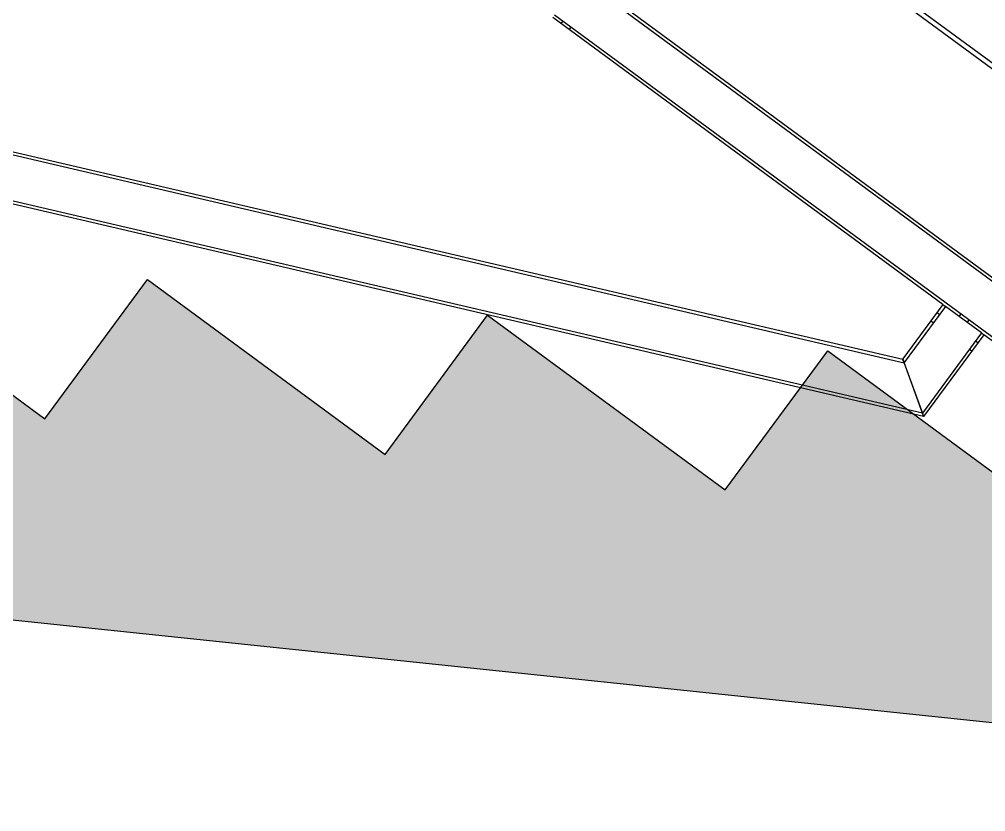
# Model space of a CAD drawing. Header units: millimetres. Extents: x 400392 to 401186, y 4543812 to 4544115.
# Drawn here: x 400766.839 to 400767.789, y 4544085.73 to 4544086.509 of the extents above; entities that cross this region are included whole.
import ezdxf

# ---------------------------------------------------------------- set-up
doc = ezdxf.new("R2010")
doc.units = ezdxf.units.MM
for name, color, linetype in [('görünüş prota', 4, 'Continuous'), ('kesit prota', 1, 'Continuous'), ('kesit tarama prota', 252, 'Continuous'), ('kiris prota', 6, 'Continuous')]:
    doc.layers.add(name, color=color, linetype=linetype)

# ---------------------------------------------------------------- blocks, each defined once
blk = doc.blocks.new('A$C750F51A7')
at = {"layer": 'görünüş prota', "color": 253, "lineweight": -2}
for p, q in [((177.266, -65.465), (194.541, -65.465)), ((252.216, -65.965), (156.466, -65.965)), ((256.766, -82.495), (151.666, -82.495)), ((256.766, -82.795), (151.666, -82.795)), ((256.766, -87.195), (151.666, -87.195)), ((152.666, -87.495), (152.666, -87.195)), ((153.666, -87.495), (153.666, -87.195)), ((201.266, -87.495), (201.266, -87.195)), ((202.266, -87.495), (202.266, -87.195)), ((199.291, -87.495), (151.666, -87.495)), ((199.291, -87.495), (199.291, -94.122)), ((199.291, -87.495), (199.591, -87.495)), ((199.591, -87.495), (199.591, -94.324)), ((203.991, -87.495), (199.591, -87.495)), ((203.991, -87.495), (203.991, -97.292)), ((203.991, -87.495), (204.291, -87.495)), ((256.766, -87.495), (204.291, -87.495)), ((204.291, -87.495), (204.291, -97.495)), ((199.591, -88.495), (199.291, -88.495)), ((204.291, -88.495), (203.991, -88.495)), ((199.591, -89.495), (199.291, -89.495)), ((204.291, -89.495), (203.991, -89.495)), ((199.336, -94.18), (86.771, -142.481)), ((199.633, -94.379), (86.83, -142.781)), ((199.291, -94.122), (199.591, -94.324)), ((199.633, -94.379), (199.336, -94.18)), ((203.991, -97.292), (199.591, -94.324)), ((199.633, -94.379), (203.994, -97.296)), ((203.994, -97.296), (87.706, -147.194)), ((204.291, -97.495), (87.766, -147.495)), ((203.991, -97.292), (204.291, -97.495)), ((204.291, -97.495), (203.994, -97.296))]:
    blk.add_line(p, q, dxfattribs=at)
blk = doc.blocks.new('K-K Kesiti')
at = {"layer": 'kesit tarama prota'}
h = blk.add_hatch(color=256, dxfattribs=at)
h.dxf.hatch_style = 1
h.paths.add_polyline_path([(401472.21856, 4543999.30714), (401469.1106, 4543999.30714), (401469.1106, 4544002.54714), (401468.61072, 4544002.54714), (401468.61035, 4544002.36014), (401468.32035, 4544002.36014), (401468.32035, 4544002.19014), (401468.03035, 4544002.19014), (401468.03035, 4544002.02014), (401467.74035, 4544002.02014), (401467.74035, 4544001.85014), (401467.45035, 4544001.85014), (401467.45035, 4544001.68014), (401467.16035, 4544001.68014), (401467.16035, 4544001.51014), (401466.87035, 4544001.51014), (401466.87035, 4544001.34014), (401466.58035, 4544001.34014), (401466.58035, 4544001.17014), (401466.29035, 4544001.17014), (401466.29035, 4544001.00014), (401466.00035, 4544001.00014), (401466.00035, 4544000.83014), (401465.71035, 4544000.83014), (401465.71035, 4544000.66014), (401465.42035, 4544000.66014), (401465.42035, 4544000.49014), (401465.13035, 4544000.49014), (401465.13035, 4544000.32014), (401464.84035, 4544000.32014), (401464.84035, 4544000.15014), (401464.55035, 4544000.15014), (401464.55035, 4543999.98014), (401464.26035, 4543999.98014), (401464.26035, 4543999.81014), (401463.97035, 4543999.81014), (401463.97035, 4543999.64014), (401460.73994, 4543999.64014), (401460.73994, 4543999.47014), (401460.44994, 4543999.47014), (401460.44994, 4543999.30014), (401460.15994, 4543999.30014), (401460.15994, 4543999.13014), (401459.86994, 4543999.13014), (401459.86994, 4543998.96014), (401459.57994, 4543998.96014), (401459.57994, 4543998.79014), (401459.28994, 4543998.79014), (401459.28994, 4543998.62014), (401458.99994, 4543998.62014), (401458.99994, 4543998.45014), (401455.92994, 4543998.45014), (401455.92994, 4544000.74714), (401459.06582, 4544000.74714), (401461.34811, 4544002.04714), (401463.95791, 4544002.04714), (401463.95791, 4544002.54714), (401461.21219, 4544002.54714), (401458.9299, 4544001.24714), (401455.42994, 4544001.24714), (401455.42994, 4543999.30714), (401453.22517, 4543999.30714), (401453.22517, 4543998.10714), (401472.21856, 4543998.10714)])
h.paths.add_polyline_path([(401463.79776, 4543999.30714), (401468.6106, 4544002.12846), (401468.6106, 4543999.30714)], flags=16)
at = {"layer": 'kesit prota', "color": 1}
for points in [[(401465.13035, 4544000.49014), (401465.42035, 4544000.49014), (401465.42035, 4544000.66014), (401465.71035, 4544000.66014), (401465.71035, 4544000.83014), (401466.00035, 4544000.83014), (401466.00035, 4544001.00014), (401466.29035, 4544001.00014), (401466.29035, 4544001.17014), (401466.58035, 4544001.17014), (401466.58035, 4544001.34014), (401466.87035, 4544001.34014), (401466.87035, 4544001.51014), (401467.16035, 4544001.51014), (401467.16035, 4544001.68014), (401467.45035, 4544001.68014), (401467.45035, 4544001.85014), (401467.74035, 4544001.85014), (401467.74035, 4544002.02014), (401468.03035, 4544002.02014), (401468.03035, 4544002.19014), (401468.32035, 4544002.19014)], [(401463.79776, 4543999.30714), (401468.6106, 4544002.12846)]]:
    blk.add_lwpolyline(points, dxfattribs=at)
at = {"layer": 'kiris prota', "color": 1, "xscale": 0.01, "yscale": 0.01, "zscale": 0.01}
blk.add_blockref('A$C750F51A7', (401466.10175, 4544003.16883), dxfattribs=at)

msp = doc.modelspace()

# ---------------------------------------------------------------- block references
at = {"rotation": 323.6371180962271}
msp.add_blockref('K-K Kesiti', (-2616652.5094, 1122930.21436), dxfattribs=at)

doc.saveas('drawing.dxf')
